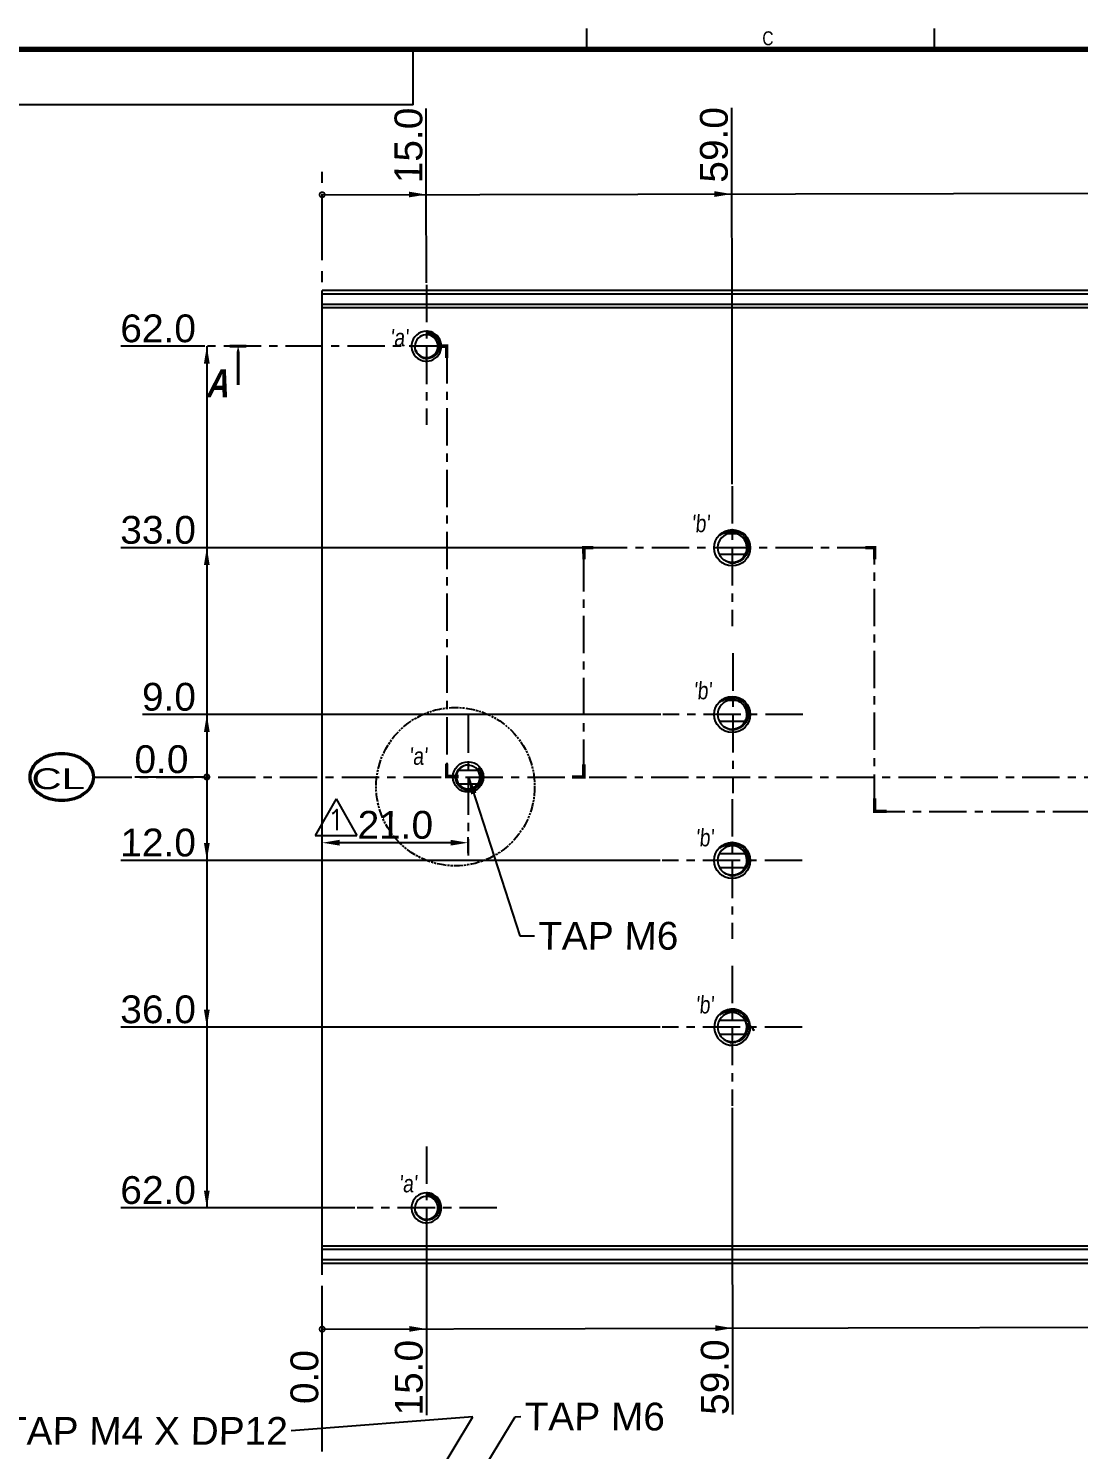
# Model space of a CAD drawing. Extents: x -425 to 6552, y -3049 to 3105.
# Drawn here: x 350.4 to 501.5, y -2845.7 to -2641.1 of the extents above; entities that cross this region are included whole.
import ezdxf
from ezdxf.enums import TextEntityAlignment as Align

# ---------------------------------------------------------------- set-up
doc = ezdxf.new("R2010")
doc.units = 0
doc.header["$PDMODE"] = 3
doc.header["$PDSIZE"] = 1.5
for name, pattern in [('CENTER', [17.8, 10.75, -2.35, 2.35, -2.35]), ('CENTER2', [28.575, 19.05, -3.175, 3.175, -3.175]), ('PHANTOM', [0.8, 0.45, -0.05, 0.1, -0.05, 0.1, -0.05])]:
    doc.linetypes.add(name, pattern=pattern)
doc.layers.get('0').update_dxf_attribs({"linetype": 'CONTINUOUS'})
doc.layers.get('DEFPOINTS').update_dxf_attribs({"linetype": 'CONTINUOUS'})
for name, color, linetype in [('3', 112, 'CENTER'), ('CV', 6, 'CONTINUOUS'), ('DIM', 1, 'CONTINUOUS')]:
    doc.layers.add(name, color=color, linetype=linetype)
doc.styles.add('A', font='GOTHIC.TTF')
doc.styles.add('N', font='arialbi.ttf', dxfattribs={"width": 0.8, "oblique": 5})
doc.styles.add('OMI-1', font='arial.ttf', dxfattribs={"oblique": 1})
doc.styles.add('SIM', font='simplex')
doc.styles.get("Standard").update_dxf_attribs({"font": 'gulim.ttc', "width": 0.8, "height": 2})
doc.dimstyles.new('1', dxfattribs={"dimtxt": 4, "dimasz": 2.5, "dimexe": 0.8, "dimexo": 0.3, "dimgap": 0.5, "dimtad": 1, "dimtoh": 1, "dimdec": 1, "dimzin": 0, "dimtxsty": 'OMI-1', "dimcen": 0, "dimclrd": 256, "dimclre": 256, "dimclrt": 256, "dimazin": 3, "dimtfac": 0.8, "dimtdec": 1, "dimtix": 1, "dimtmove": 0, "dimatfit": 3, "dimtolj": 1, "dimtzin": 0})

# ---------------------------------------------------------------- blocks, each defined once
blk = doc.blocks.new('*D8767')
at = {"layer": 'DEFPOINTS', "color": 0}
for p in [(373.81, -2748.87), (376.07, -2748.87), (392.68, -2748.87)]:
    blk.add_point(p, dxfattribs=at)
at = {"layer": 'DIM'}
blk.add_line((375.77, -2748.87), (365.74, -2748.87), dxfattribs=at)
at = {"layer": 'DIM', "insert": (369.52, -2746.33), "char_height": 4, "attachment_point": 5, "style": 'OMI-1'}
blk.add_mtext('\\A1;0.0', dxfattribs=at)
blk = doc.blocks.new('*D8768')
at = {"layer": 'DEFPOINTS', "color": 0}
for p in [(392.68, -2763.8), (392.68, -2839.54), (392.68, -2839.54)]:
    blk.add_point(p, dxfattribs=at)
at = {"layer": 'DIM'}
blk.add_line((392.68, -2839.84), (392.68, -2831.47), dxfattribs=at)
at = {"layer": 'DIM', "insert": (390.14, -2835.26), "char_height": 4, "attachment_point": 5, "rotation": 90, "style": 'OMI-1'}
blk.add_mtext('\\A1;0.0', dxfattribs=at)
blk = doc.blocks.new('*D8771')
at = {"layer": 'DEFPOINTS', "color": 0}
for p in [(374.88, -2686.87), (376.08, -2686.87), (392.68, -2748.87)]:
    blk.add_point(p, dxfattribs=at)
at = {"layer": 'DIM'}
blk.add_line((375.78, -2686.87), (363.7, -2686.87), dxfattribs=at)
at = {"layer": 'DIM', "insert": (369.04, -2684.33), "char_height": 4, "attachment_point": 5, "style": 'OMI-1'}
blk.add_mtext('\\A1;62.0', dxfattribs=at)
blk = doc.blocks.new('*D8772')
at = {"layer": 'DEFPOINTS', "color": 0}
for p in [(374.88, -2715.87), (433.58, -2715.87), (392.68, -2748.87)]:
    blk.add_point(p, dxfattribs=at)
at = {"layer": 'DIM'}
blk.add_line((433.28, -2715.87), (363.7, -2715.87), dxfattribs=at)
at = {"layer": 'DIM', "insert": (369.04, -2713.33), "char_height": 4, "attachment_point": 5, "style": 'OMI-1'}
blk.add_mtext('\\A1;33.0', dxfattribs=at)
blk = doc.blocks.new('*D8773')
at = {"layer": 'DEFPOINTS', "color": 0}
for p in [(374.88, -2739.89), (441.7, -2739.89), (392.68, -2748.87)]:
    blk.add_point(p, dxfattribs=at)
at = {"layer": 'DIM'}
blk.add_line((441.4, -2739.89), (366.8, -2739.89), dxfattribs=at)
at = {"layer": 'DIM', "insert": (370.59, -2737.35), "char_height": 4, "attachment_point": 5, "style": 'OMI-1'}
blk.add_mtext('\\A1;9.0', dxfattribs=at)
blk = doc.blocks.new('*D8774')
at = {"layer": 'DEFPOINTS', "color": 0}
for p in [(392.68, -2748.87), (374.88, -2760.87), (441.62, -2760.87)]:
    blk.add_point(p, dxfattribs=at)
at = {"layer": 'DIM'}
blk.add_line((441.32, -2760.87), (363.7, -2760.87), dxfattribs=at)
at = {"layer": 'DIM', "insert": (369.04, -2758.33), "char_height": 4, "attachment_point": 5, "style": 'OMI-1'}
blk.add_mtext('\\A1;12.0', dxfattribs=at)
blk = doc.blocks.new('*D8775')
at = {"layer": 'DEFPOINTS', "color": 0}
for p in [(392.68, -2748.87), (374.88, -2784.87), (441.62, -2784.87)]:
    blk.add_point(p, dxfattribs=at)
at = {"layer": 'DIM'}
blk.add_line((441.32, -2784.87), (363.7, -2784.87), dxfattribs=at)
at = {"layer": 'DIM', "insert": (369.04, -2782.33), "char_height": 4, "attachment_point": 5, "style": 'OMI-1'}
blk.add_mtext('\\A1;36.0', dxfattribs=at)
blk = doc.blocks.new('*D8776')
at = {"layer": 'DEFPOINTS', "color": 0}
for p in [(392.68, -2748.87), (374.88, -2810.89), (397.69, -2810.89)]:
    blk.add_point(p, dxfattribs=at)
at = {"layer": 'DIM'}
blk.add_line((397.39, -2810.89), (363.7, -2810.89), dxfattribs=at)
at = {"layer": 'DIM', "insert": (369.04, -2808.34), "char_height": 4, "attachment_point": 5, "style": 'OMI-1'}
blk.add_mtext('\\A1;62.0', dxfattribs=at)
blk = doc.blocks.new('*D8777')
at = {"layer": 'DEFPOINTS', "color": 0}
for p in [(407.65, -2663.85), (407.68, -2678.05), (392.68, -2748.87)]:
    blk.add_point(p, dxfattribs=at)
at = {"layer": 'DIM'}
for p, q in [((407.65, -2668.85), (407.65, -2652.67)), ((407.68, -2673.05), (407.65, -2668.85)), ((407.68, -2677.75), (407.68, -2673.05))]:
    blk.add_line(p, q, dxfattribs=at)
at = {"layer": 'DIM', "insert": (405.11, -2658.01), "char_height": 4, "attachment_point": 5, "rotation": 90, "style": 'OMI-1'}
blk.add_mtext('\\A1;15.0', dxfattribs=at)
blk = doc.blocks.new('*D8778')
at = {"layer": 'DEFPOINTS', "color": 0}
for p in [(451.6, -2663.77), (451.68, -2707.03), (392.68, -2748.87)]:
    blk.add_point(p, dxfattribs=at)
at = {"layer": 'DIM'}
for p, q in [((451.6, -2668.77), (451.6, -2652.59)), ((451.68, -2673.77), (451.6, -2668.77)), ((451.68, -2706.73), (451.68, -2673.77))]:
    blk.add_line(p, q, dxfattribs=at)
at = {"layer": 'DIM', "insert": (449.06, -2657.93), "char_height": 4, "attachment_point": 5, "rotation": 90, "style": 'OMI-1'}
blk.add_mtext('\\A1;59.0', dxfattribs=at)
blk = doc.blocks.new('*D8779')
at = {"layer": 'DEFPOINTS', "color": 0}
for p in [(597.72, -2663.52), (597.68, -2678.06), (392.68, -2748.87)]:
    blk.add_point(p, dxfattribs=at)
at = {"layer": 'DIM'}
for p, q in [((597.72, -2668.52), (597.72, -2649.23)), ((597.68, -2673.06), (597.72, -2668.52)), ((597.68, -2677.76), (597.68, -2673.06))]:
    blk.add_line(p, q, dxfattribs=at)
at = {"layer": 'DIM', "insert": (595.18, -2656.13), "char_height": 4, "attachment_point": 5, "rotation": 90, "style": 'OMI-1'}
blk.add_mtext('\\A1;205.0', dxfattribs=at)
blk = doc.blocks.new('*D8780')
at = {"layer": 'DEFPOINTS', "color": 0}
for p in [(612.65, -2663.5), (612.68, -2678.87), (392.68, -2748.87)]:
    blk.add_point(p, dxfattribs=at)
at = {"layer": 'DIM'}
for p, q in [((612.65, -2668.5), (612.65, -2649.21)), ((612.68, -2673.5), (612.65, -2668.5)), ((612.68, -2678.57), (612.68, -2673.5))]:
    blk.add_line(p, q, dxfattribs=at)
at = {"layer": 'DIM', "insert": (610.11, -2656.1), "char_height": 4, "attachment_point": 5, "rotation": 90, "style": 'OMI-1'}
blk.add_mtext('\\A1;220.0', dxfattribs=at)
blk = doc.blocks.new('*D8781')
at = {"layer": 'DEFPOINTS', "color": 0}
for p in [(607.81, -2686.89), (639.25, -2686.89), (392.68, -2748.87)]:
    blk.add_point(p, dxfattribs=at)
at = {"layer": 'DIM'}
blk.add_line((608.11, -2686.89), (650.43, -2686.89), dxfattribs=at)
at = {"layer": 'DIM', "insert": (645.09, -2684.34), "char_height": 4, "attachment_point": 5, "style": 'OMI-1'}
blk.add_mtext('\\A1;62.0', dxfattribs=at)
blk = doc.blocks.new('*D8782')
at = {"layer": 'DEFPOINTS', "color": 0}
for p in [(607.81, -2718.89), (639.25, -2718.89), (392.68, -2748.87)]:
    blk.add_point(p, dxfattribs=at)
at = {"layer": 'DIM'}
blk.add_line((608.11, -2718.89), (650.43, -2718.89), dxfattribs=at)
at = {"layer": 'DIM', "insert": (645.09, -2716.34), "char_height": 4, "attachment_point": 5, "style": 'OMI-1'}
blk.add_mtext('\\A1;30.0', dxfattribs=at)
blk = doc.blocks.new('*D8783')
at = {"layer": 'DEFPOINTS', "color": 0}
for p in [(392.68, -2748.87), (604.74, -2753.87), (639.25, -2761.92)]:
    blk.add_point(p, dxfattribs=at)
at = {"layer": 'DIM'}
for p, q in [((605.04, -2753.87), (629.25, -2753.87)), ((629.25, -2753.87), (634.25, -2761.92)), ((634.25, -2761.92), (647.32, -2761.92))]:
    blk.add_line(p, q, dxfattribs=at)
at = {"layer": 'DIM', "insert": (643.53, -2759.38), "char_height": 4, "attachment_point": 5, "style": 'OMI-1'}
blk.add_mtext('\\A1;5.0', dxfattribs=at)
blk = doc.blocks.new('*D8784')
at = {"layer": 'DEFPOINTS', "color": 0}
for p in [(392.68, -2748.87), (604.66, -2791.87), (639.25, -2791.87)]:
    blk.add_point(p, dxfattribs=at)
at = {"layer": 'DIM'}
blk.add_line((604.96, -2791.87), (650.43, -2791.87), dxfattribs=at)
at = {"layer": 'DIM', "insert": (645.09, -2789.33), "char_height": 4, "attachment_point": 5, "style": 'OMI-1'}
blk.add_mtext('\\A1;43.0', dxfattribs=at)
blk = doc.blocks.new('*D8785')
at = {"layer": 'DEFPOINTS', "color": 0}
for p in [(392.68, -2748.87), (607.74, -2810.87), (639.25, -2810.87)]:
    blk.add_point(p, dxfattribs=at)
at = {"layer": 'DIM'}
blk.add_line((608.04, -2810.87), (650.43, -2810.87), dxfattribs=at)
at = {"layer": 'DIM', "insert": (645.09, -2808.33), "char_height": 4, "attachment_point": 5, "style": 'OMI-1'}
blk.add_mtext('\\A1;62.0', dxfattribs=at)
blk = doc.blocks.new('*D8786')
at = {"layer": 'DEFPOINTS', "color": 0}
for p in [(392.68, -2741.12), (407.68, -2814.41), (407.7, -2829.51)]:
    blk.add_point(p, dxfattribs=at)
at = {"layer": 'DIM'}
for p, q in [((407.68, -2814.71), (407.68, -2819.51)), ((407.68, -2819.51), (407.7, -2824.51)), ((407.7, -2824.51), (407.7, -2840.69))]:
    blk.add_line(p, q, dxfattribs=at)
at = {"layer": 'DIM', "insert": (405.16, -2835.35), "char_height": 4, "attachment_point": 5, "rotation": 90, "style": 'OMI-1'}
blk.add_mtext('\\A1;15.0', dxfattribs=at)
blk = doc.blocks.new('*D8787')
at = {"layer": 'DEFPOINTS', "color": 0}
for p in [(392.68, -2748.87), (451.68, -2796.17), (451.74, -2829.43)]:
    blk.add_point(p, dxfattribs=at)
at = {"layer": 'DIM'}
for p, q in [((451.68, -2796.47), (451.68, -2819.43)), ((451.68, -2819.43), (451.74, -2824.43)), ((451.74, -2824.43), (451.74, -2840.61))]:
    blk.add_line(p, q, dxfattribs=at)
at = {"layer": 'DIM', "insert": (449.19, -2835.27), "char_height": 4, "attachment_point": 5, "rotation": 90, "style": 'OMI-1'}
blk.add_mtext('\\A1;59.0', dxfattribs=at)
blk = doc.blocks.new('*D8788')
at = {"layer": 'DEFPOINTS', "color": 0}
for p in [(392.68, -2748.87), (514.68, -2803.17), (514.72, -2829.32)]:
    blk.add_point(p, dxfattribs=at)
at = {"layer": 'DIM'}
for p, q in [((514.68, -2803.47), (514.68, -2819.32)), ((514.68, -2819.32), (514.72, -2824.32)), ((514.72, -2824.32), (514.72, -2843.61))]:
    blk.add_line(p, q, dxfattribs=at)
at = {"layer": 'DIM', "insert": (512.18, -2836.72), "char_height": 4, "attachment_point": 5, "rotation": 90, "style": 'OMI-1'}
blk.add_mtext('\\A1;122.0', dxfattribs=at)
blk = doc.blocks.new('*D8789')
at = {"layer": 'DEFPOINTS', "color": 0}
for p in [(392.68, -2748.87), (597.68, -2822.17), (597.69, -2829.18)]:
    blk.add_point(p, dxfattribs=at)
at = {"layer": 'DIM'}
for p, q in [((597.68, -2822.47), (597.68, -2827.17)), ((597.68, -2827.17), (597.69, -2824.18)), ((597.69, -2824.18), (597.69, -2843.47))]:
    blk.add_line(p, q, dxfattribs=at)
at = {"layer": 'DIM', "insert": (595.15, -2836.57), "char_height": 4, "attachment_point": 5, "rotation": 90, "style": 'OMI-1'}
blk.add_mtext('\\A1;205.0', dxfattribs=at)
blk = doc.blocks.new('*D8790')
at = {"layer": 'DEFPOINTS', "color": 0}
for p in [(392.68, -2748.87), (594.68, -2803.17), (586.27, -2829.2)]:
    blk.add_point(p, dxfattribs=at)
at = {"layer": 'DIM'}
for p, q in [((594.68, -2803.47), (594.68, -2819.2)), ((594.68, -2819.2), (586.27, -2824.2)), ((586.27, -2824.2), (586.27, -2843.49))]:
    blk.add_line(p, q, dxfattribs=at)
at = {"layer": 'DIM', "insert": (583.72, -2836.59), "char_height": 4, "attachment_point": 5, "rotation": 90, "style": 'OMI-1'}
blk.add_mtext('\\A1;202.0', dxfattribs=at)
blk = doc.blocks.new('*D8834')
at = {"layer": 'DEFPOINTS', "color": 0}
for p in [(392.68, -2758.33), (392.68, -2758.49), (413.66, -2760.15)]:
    blk.add_point(p, dxfattribs=at)
at = {"layer": 'DIM'}
for p, q in [((392.68, -2758.19), (392.68, -2757.53)), ((411.16, -2758.33), (395.18, -2758.33)), ((413.66, -2759.85), (413.66, -2757.53))]:
    blk.add_line(p, q, dxfattribs=at)
for points in [[(395.18, -2757.91), (395.18, -2758.74), (392.68, -2758.33)], [(411.16, -2758.74), (411.16, -2757.91), (413.66, -2758.33)]]:
    blk.add_solid(points, dxfattribs=at)
at = {"layer": 'DIM', "insert": (403.17, -2755.78), "char_height": 4, "attachment_point": 5, "style": 'OMI-1'}
blk.add_mtext('\\A1;21.0', dxfattribs=at)

msp = doc.modelspace()

# ---------------------------------------------------------------- linework, layer by layer
for p, q in [((430.76, -2644.14), (430.76, -2641.14)), ((480.76, -2644.14), (480.76, -2641.14)), ((405.76, -2652.14), (405.76, -2644.14)), ((405.76, -2652.14), (330.76, -2652.14)), ((394.67, -2752.03), (391.67, -2757.28)), ((394.67, -2752.03), (397.67, -2757.28)), ((391.67, -2757.28), (397.67, -2757.28))]:
    msp.add_line(p, q)
at = {"color": 7, "linetype": 'CONTINUOUS'}
for p, q in [((392.68, -2818.87), (392.68, -2678.87)), ((612.68, -2678.87), (392.68, -2678.87)), ((612.68, -2679.37), (392.68, -2679.37)), ((612.68, -2680.87), (392.68, -2680.87)), ((612.68, -2681.37), (392.68, -2681.37)), ((452.28, -2713.87), (451.07, -2713.87)), ((453.52, -2716.87), (449.83, -2716.87)), ((452.28, -2737.87), (451.07, -2737.87)), ((453.52, -2740.87), (449.83, -2740.87)), ((412.33, -2747.87), (415.05, -2747.87)), ((412.3, -2749.87), (415.05, -2749.87)), ((449.83, -2759.87), (453.52, -2759.87)), ((449.83, -2761.87), (453.52, -2761.87)), ((449.83, -2783.87), (453.52, -2783.87)), ((453.98, -2784.38), (454, -2784.35)), ((454, -2784.35), (454.05, -2784.31)), ((449.83, -2785.87), (453.52, -2785.87)), ((612.68, -2816.37), (392.68, -2816.37)), ((612.68, -2816.87), (392.68, -2816.87)), ((612.68, -2818.37), (392.68, -2818.37)), ((612.68, -2818.87), (392.68, -2818.87))]:
    msp.add_line(p, q, dxfattribs=at)
at = {"const_width": 0.8}
msp.add_lwpolyline([(880.76, -2644.14), (330.76, -2644.14), (330.76, -3024.14), (880.76, -3024.14)], close=True, dxfattribs=at)
at = {"color": 7, "linetype": 'CONTINUOUS'}
for centre, radius in [((451.68, -2715.87), 2.6), ((451.68, -2739.87), 2.6), ((413.68, -2748.87), 2.2), ((451.68, -2760.87), 2.6)]:
    msp.add_circle(centre, radius, dxfattribs=at)
for centre, radius, start, end in [((407.68, -2686.87), 2.15, 89.9989, 256.5554), ((407.68, -2686.87), 1.65, 200.2103, 178.9341), ((407.68, -2686.89), 2.17, 72.0327, 89.935), ((407.68, -2686.87), 2.15, 288.0275, 71.9677), ((407.75, -2686.89), 1.75, 249.7282, 267.6943), ((407.68, -2686.86), 2.16, 256.5723, 287.9625), ((451.68, -2715.87), 2.1, 236.0938, 211.077), ((451.6, -2715.87), 2.44, 75.0696, 88.06), ((451.61, -2715.83), 2.39, 42.2052, 75.1221), ((451.76, -2715.87), 2.19, 254.885, 261.3387), ((451.76, -2715.89), 2.17, 261.331, 267.8673), ((451.76, -2715.85), 2.2, 267.949, 281.4314), ((451.68, -2739.87), 2.1, 236.0938, 211.077), ((451.6, -2739.87), 2.44, 75.0696, 88.06), ((451.61, -2739.83), 2.39, 42.2052, 75.1221), ((451.76, -2739.87), 2.19, 254.885, 261.3387), ((451.76, -2739.89), 2.17, 261.331, 267.8673), ((451.76, -2739.85), 2.2, 267.949, 281.4314), ((413.68, -2748.87), 1.7, 83.3663, 61.3791), ((413.63, -2748.89), 1.74, 88.3886, 101.7969), ((413.73, -2748.87), 1.89, 248.9383, 287.4348), ((451.68, -2760.87), 2.1, 236.0938, 211.077), ((451.6, -2760.87), 2.44, 75.0696, 88.06), ((451.61, -2760.83), 2.39, 42.2052, 75.1221), ((451.76, -2760.87), 2.19, 254.885, 261.3387), ((451.76, -2760.89), 2.17, 261.331, 267.8673), ((451.76, -2760.85), 2.2, 267.949, 281.4314), ((451.68, -2784.87), 2.6, 4.6894, 1.973), ((451.68, -2784.87), 2.1, 234.9636, 211.077), ((451.61, -2784.84), 2.4, 45.3987, 76.884), ((451.61, -2784.82), 2.38, 26.4578, 45.2741), ((451.66, -2784.8), 2.33, 20.0573, 26.4162), ((518.02, -2847.53), 89.95, 135.3993, 135.5482), ((453.16, -2786.35), 1.92, 65.7166, 70.1521), ((453.17, -2786.33), 1.9, 67.9823, 70.1504), ((450.99, -2783.32), 2.94, 346.6219, 347.4077), ((451.97, -2786.07), 2.8, 46.4565, 47.7835), ((451.85, -2785.61), 2.6, 24.3474, 39.3735), ((451.66, -2784.79), 2.33, 351.8023, 358.0942), ((451.69, -2784.79), 2.3, 358.0875, 4.4512), ((453.17, -2786.35), 1.92, 31.5004, 64.8595), ((451.87, -2785.59), 2.57, 21.2698, 24.3369), ((453.01, -2786.21), 2, 42.2665, 50.6926), ((453.18, -2786.35), 1.9, 29.2452, 31.4979), ((451.74, -2784.93), 2.12, 208.9483, 242.3949), ((451.76, -2784.89), 2.17, 242.4348, 259.0724), ((453.16, -2786.36), 1.93, 197.6683, 199.999), ((453.14, -2786.37), 1.91, 199.8508, 202.625), ((451.77, -2784.84), 2.22, 259.1526, 260.6095), ((453, -2786.42), 1.76, 199.8567, 201.9503), ((453.16, -2786.36), 1.92, 202.6231, 204.2882), ((451.76, -2784.88), 2.18, 260.612, 274.3566), ((451.76, -2784.84), 2.22, 274.3501, 280.752), ((407.68, -2810.87), 2.15, 89.9989, 256.5554), ((407.68, -2810.87), 1.65, 200.2103, 178.9341), ((407.68, -2810.89), 2.17, 72.0327, 89.935), ((407.68, -2810.87), 2.15, 288.0275, 71.9677), ((407.75, -2810.89), 1.75, 249.7282, 267.6943), ((407.68, -2810.86), 2.16, 256.5723, 287.9625)]:
    msp.add_arc(centre, radius, start, end, dxfattribs=at)
for points, knots in [([(407.68, -2684.81), (407.81, -2684.81), (408.07, -2684.89), (408.42, -2685.07), (408.77, -2685.25), (408.97, -2685.43), (409.06, -2685.52)], [0, 0, 0, 0, 0.246732, 0.499189, 0.750482, 1, 1, 1, 1]), ([(408.33, -2685.15), (408.29, -2685.13), (408.13, -2685.05), (407.98, -2684.96), (407.86, -2684.91)], [0, 0, 0, 0, 0.254935, 1, 1, 1, 1]), ([(409.15, -2686.13), (409.12, -2686.03), (409.03, -2685.83), (408.85, -2685.55), (408.61, -2685.32), (408.43, -2685.21), (408.33, -2685.15)], [0, 0, 0, 0, 0.249411, 0.499856, 0.74968, 1, 1, 1, 1]), ([(407.14, -2688.53), (406.97, -2688.47), (406.65, -2688.29), (406.28, -2687.88), (406.05, -2687.39), (406.02, -2687.02), (406.03, -2686.84)], [0, 0, 0, 0, 0.250066, 0.500087, 0.750036, 1, 1, 1, 1]), ([(409.55, -2686.71), (409.56, -2686.91), (409.52, -2687.31), (409.27, -2687.85), (408.85, -2688.29), (408.5, -2688.48), (408.31, -2688.55)], [0, 0, 0, 0, 0.250072, 0.500005, 0.749969, 1, 1, 1, 1]), ([(409.06, -2685.52), (409.21, -2685.69), (409.44, -2686.06), (409.54, -2686.49), (409.55, -2686.71)], [0, 0, 0, 0, 0.501124, 1, 1, 1, 1]), ([(449.91, -2714.11), (450.14, -2713.89), (450.7, -2713.53), (451.36, -2713.43), (451.68, -2713.44)], [0, 0, 0, 0, 0.500073, 1, 1, 1, 1]), ([(449.91, -2714.11), (450.08, -2713.97), (450.47, -2713.74), (450.91, -2713.63), (451.13, -2713.6)], [0, 0, 0, 0, 0.499971, 1, 1, 1, 1]), ([(451.13, -2713.6), (451.33, -2713.58), (451.76, -2713.59), (452.17, -2713.72), (452.35, -2713.81)], [0, 0, 0, 0, 0.499881, 1, 1, 1, 1]), ([(453.38, -2714.22), (453.65, -2714.52), (454.04, -2715.26), (453.99, -2716.5), (453.33, -2717.55), (452.58, -2717.94), (452.19, -2718.01)], [0, 0, 0, 0, 0.250102, 0.50012, 0.750061, 1, 1, 1, 1]), ([(451.19, -2717.98), (450.92, -2717.91), (450.39, -2717.65), (450.02, -2717.21), (449.88, -2716.96)], [0, 0, 0, 0, 0.500105, 1, 1, 1, 1]), ([(449.91, -2738.11), (450.14, -2737.89), (450.7, -2737.53), (451.36, -2737.43), (451.68, -2737.44)], [0, 0, 0, 0, 0.500073, 1, 1, 1, 1]), ([(449.91, -2738.11), (450.08, -2737.97), (450.47, -2737.74), (450.91, -2737.63), (451.13, -2737.6)], [0, 0, 0, 0, 0.499971, 1, 1, 1, 1]), ([(451.13, -2737.6), (451.33, -2737.58), (451.76, -2737.59), (452.17, -2737.72), (452.35, -2737.81)], [0, 0, 0, 0, 0.499881, 1, 1, 1, 1]), ([(453.38, -2738.22), (453.65, -2738.52), (454.04, -2739.26), (453.99, -2740.5), (453.33, -2741.55), (452.58, -2741.94), (452.19, -2742.01)], [0, 0, 0, 0, 0.250102, 0.50012, 0.750061, 1, 1, 1, 1]), ([(451.19, -2741.98), (450.92, -2741.91), (450.39, -2741.65), (450.02, -2741.21), (449.88, -2740.96)], [0, 0, 0, 0, 0.500105, 1, 1, 1, 1]), ([(412.02, -2749.63), (411.92, -2749.4), (411.82, -2748.91), (411.93, -2748.42), (412.03, -2748.2)], [0, 0, 0, 0, 0.499993, 1, 1, 1, 1]), ([(412.03, -2748.2), (412.14, -2747.94), (412.49, -2747.49), (413, -2747.24), (413.27, -2747.18)], [0, 0, 0, 0, 0.49993, 1, 1, 1, 1]), ([(414.79, -2750.16), (414.99, -2750.02), (415.34, -2749.65), (415.58, -2748.94), (415.53, -2748.18), (415.31, -2747.73), (415.16, -2747.53)], [0, 0, 0, 0, 0.249691, 0.499563, 0.749669, 1, 1, 1, 1]), ([(415.16, -2747.53), (415.42, -2747.83), (415.75, -2748.59), (415.59, -2749.4), (415.41, -2749.75)], [0, 0, 0, 0, 0.500125, 1, 1, 1, 1]), ([(413.05, -2750.63), (412.82, -2750.54), (412.4, -2750.27), (412.11, -2749.85), (412.02, -2749.63)], [0, 0, 0, 0, 0.500035, 1, 1, 1, 1]), ([(415.41, -2749.75), (415.29, -2749.96), (414.97, -2750.35), (414.53, -2750.6), (414.3, -2750.67)], [0, 0, 0, 0, 0.500037, 1, 1, 1, 1]), ([(449.91, -2759.11), (450.14, -2758.89), (450.7, -2758.53), (451.36, -2758.43), (451.68, -2758.44)], [0, 0, 0, 0, 0.500073, 1, 1, 1, 1]), ([(449.91, -2759.11), (450.08, -2758.97), (450.47, -2758.74), (450.91, -2758.63), (451.13, -2758.6)], [0, 0, 0, 0, 0.499971, 1, 1, 1, 1]), ([(451.13, -2758.6), (451.33, -2758.58), (451.76, -2758.59), (452.17, -2758.72), (452.35, -2758.81)], [0, 0, 0, 0, 0.499881, 1, 1, 1, 1]), ([(453.38, -2759.22), (453.65, -2759.52), (454.04, -2760.26), (453.99, -2761.5), (453.33, -2762.55), (452.58, -2762.94), (452.19, -2763.01)], [0, 0, 0, 0, 0.250102, 0.50012, 0.750061, 1, 1, 1, 1]), ([(451.19, -2762.98), (450.92, -2762.91), (450.39, -2762.65), (450.02, -2762.21), (449.88, -2761.96)], [0, 0, 0, 0, 0.500105, 1, 1, 1, 1]), ([(452.15, -2782.5), (451.76, -2782.41), (450.93, -2782.42), (450.2, -2782.83), (449.91, -2783.11)], [0, 0, 0, 0, 0.499868, 1, 1, 1, 1]), ([(449.91, -2783.11), (450.08, -2782.97), (450.47, -2782.74), (450.91, -2782.63), (451.13, -2782.6)], [0, 0, 0, 0, 0.499971, 1, 1, 1, 1]), ([(451.13, -2782.6), (451.41, -2782.57), (452.01, -2782.62), (452.54, -2782.89), (452.76, -2783.07)], [0, 0, 0, 0, 0.500272, 1, 1, 1, 1]), ([(453.97, -2785.12), (453.93, -2785.35), (453.8, -2785.8), (453.4, -2786.38), (452.84, -2786.82), (452.4, -2786.98), (452.17, -2787.02)], [0, 0, 0, 0, 0.250113, 0.500002, 0.749901, 1, 1, 1, 1]), ([(407.68, -2808.81), (407.81, -2808.81), (408.07, -2808.89), (408.42, -2809.07), (408.77, -2809.25), (408.97, -2809.43), (409.06, -2809.52)], [0, 0, 0, 0, 0.246732, 0.499189, 0.750482, 1, 1, 1, 1]), ([(408.33, -2809.15), (408.29, -2809.13), (408.13, -2809.05), (407.98, -2808.96), (407.86, -2808.91)], [0, 0, 0, 0, 0.254935, 1, 1, 1, 1]), ([(409.15, -2810.13), (409.12, -2810.03), (409.03, -2809.83), (408.85, -2809.55), (408.61, -2809.32), (408.43, -2809.21), (408.33, -2809.15)], [0, 0, 0, 0, 0.249411, 0.499856, 0.74968, 1, 1, 1, 1]), ([(409.06, -2809.52), (409.21, -2809.69), (409.44, -2810.06), (409.54, -2810.49), (409.55, -2810.71)], [0, 0, 0, 0, 0.501124, 1, 1, 1, 1]), ([(407.14, -2812.53), (406.97, -2812.47), (406.65, -2812.29), (406.28, -2811.88), (406.05, -2811.39), (406.02, -2811.02), (406.03, -2810.84)], [0, 0, 0, 0, 0.250066, 0.500087, 0.750036, 1, 1, 1, 1]), ([(409.55, -2810.71), (409.56, -2810.91), (409.52, -2811.31), (409.27, -2811.85), (408.85, -2812.29), (408.5, -2812.48), (408.31, -2812.55)], [0, 0, 0, 0, 0.250072, 0.500005, 0.749969, 1, 1, 1, 1])]:
    msp.add_open_spline(points, degree=3, knots=knots, dxfattribs=at)
for points in [[(407.86, -2684.91), (407.8, -2684.88), (407.74, -2684.85), (407.68, -2684.83)], [(408.31, -2688.55), (408.11, -2688.61), (407.89, -2688.64), (407.68, -2688.64)], [(452.35, -2713.81), (452.5, -2713.89), (452.64, -2713.97), (452.76, -2714.07)], [(452.35, -2737.81), (452.5, -2737.89), (452.64, -2737.97), (452.76, -2738.07)], [(413.68, -2747.15), (413.96, -2747.16), (414.25, -2747.24), (414.49, -2747.38)], [(452.35, -2758.81), (452.5, -2758.89), (452.64, -2758.97), (452.76, -2759.07)], [(454.48, -2784.86), (454.61, -2785.01), (454.72, -2785.17), (454.81, -2785.35)], [(407.86, -2808.91), (407.8, -2808.88), (407.74, -2808.85), (407.68, -2808.83)], [(408.31, -2812.55), (408.11, -2812.61), (407.89, -2812.64), (407.68, -2812.64)]]:
    msp.add_open_spline(points, degree=3, dxfattribs=at)
at = {"layer": '3', "linetype": 'CENTER2', "ltscale": 0.5}
msp.add_line((392.68, -2974.51), (392.68, -2660.97), dxfattribs=at)
at = {"layer": '3', "linetype": 'CENTER', "ltscale": 0.5}
for p, q in [((407.68, -2678.05), (407.68, -2698.17)), ((410.59, -2686.87), (365.6, -2686.87)), ((410.59, -2686.87), (410.59, -2748.87)), ((451.68, -2707.03), (451.68, -2727.15)), ((472.17, -2715.87), (430.33, -2715.87)), ((430.33, -2748.87), (430.33, -2715.87)), ((472.17, -2753.87), (472.17, -2715.87)), ((451.76, -2731.07), (451.76, -2751.19)), ((413.66, -2740.03), (413.66, -2760.15)), ((461.82, -2739.89), (441.7, -2739.89)), ((359.9, -2748.87), (658.63, -2748.87)), ((451.68, -2752.05), (451.68, -2772.17)), ((556.59, -2753.87), (472.17, -2753.87)), ((461.74, -2760.87), (441.62, -2760.87)), ((451.68, -2776.05), (451.68, -2796.17)), ((461.74, -2784.87), (441.62, -2784.87)), ((407.68, -2802.05), (407.68, -2822.17)), ((417.81, -2810.89), (397.69, -2810.89))]:
    msp.add_line(p, q, dxfattribs=at)
at = {"layer": 'CV', "color": 6}
for points, const_width in [([(381.78, -2686.87), (379.38, -2686.87)], 0.4), ([(409.25, -2686.87), (410.59, -2686.87), (410.59, -2688.56)], 0.5), ([(431.67, -2715.86), (430.33, -2715.87), (430.34, -2717.56)], 0.5), ([(470.83, -2715.87), (472.17, -2715.87), (472.17, -2717.56)], 0.5), ([(410.59, -2746.95), (410.59, -2748.8), (412.3, -2748.8)], 0.5), ([(430.33, -2747.03), (430.33, -2748.87), (428.61, -2748.87)], 0.5), ([(472.17, -2751.95), (472.17, -2753.8), (473.89, -2753.8)], 0.5)]:
    msp.add_lwpolyline(points, dxfattribs=dict(at, const_width=const_width))
msp.add_lwpolyline([(380.58, -2686.87, 0, 1.6, 0), (380.58, -2690.07, 0.4, 0.4, 0), (380.58, -2692.47, 0.4, 0.4, 0)], format="xyseb", dxfattribs=at)
for points in [[(355.2, -2745.42, 0.072798), (353.36, -2745.69, 0.083897), (351.9, -2746.41, 0.106547), (350.84, -2747.59, 0.130922), (350.5, -2748.87, 0.130922), (350.84, -2750.16, 0.106547), (351.9, -2751.33, 0.083897), (353.36, -2752.05, 0.072798), (355.2, -2752.32, 0.072798), (357.04, -2752.05, 0.083897), (358.5, -2751.33, 0.106547), (359.56, -2750.16, 0.130922), (359.9, -2748.87, 0.130922), (359.56, -2747.59, 0.106547), (358.5, -2746.41, 0.083897), (357.04, -2745.69, 0.072798)], [(355.2, -2745.62, 0.072798), (353.42, -2745.88, 0.083897), (352.02, -2746.58, 0.106547), (351.02, -2747.69, 0.130922), (350.7, -2748.87, 0.130922), (351.02, -2750.06, 0.106547), (352.02, -2751.17, 0.083897), (353.42, -2751.86, 0.072798), (355.2, -2752.12, 0.072798), (356.98, -2751.86, 0.083897), (358.38, -2751.17, 0.106547), (359.38, -2750.06, 0.130922), (359.7, -2748.87, 0.130922), (359.38, -2747.69, 0.106547), (358.38, -2746.58, 0.083897), (356.98, -2745.88, 0.072798)]]:
    msp.add_lwpolyline(points, format="xyb", close=True, dxfattribs=at)
at = {"layer": 'DIM'}
for p, q in [((392.68, -2665.07), (612.65, -2664.68)), ((376.08, -2686.87), (376.08, -2810.89)), ((392.68, -2828.33), (597.68, -2827.83))]:
    msp.add_line(p, q, dxfattribs=at)
at = {"layer": 'DIM', "const_width": 0.25}
for points in [[(392.3, -2665.07, 1), (393.05, -2665.07, 1)], [(375.7, -2748.87, 1), (376.45, -2748.87, 1)], [(392.3, -2828.33, 1), (393.05, -2828.33, 1)]]:
    msp.add_lwpolyline(points, format="xyb", close=True, dxfattribs=at)
at = {"layer": 'DIM', "color": 2, "linetype": 'PHANTOM', "ltscale": 3}
msp.add_circle((411.85, -2750.26), 11.4, dxfattribs=at)
at = {"layer": 'DIM'}
for points in [[(405.15, -2665.46), (405.15, -2664.63), (407.65, -2665.05)], [(449.1, -2665.39), (449.1, -2664.56), (451.6, -2664.97)], [(376.49, -2689.37), (375.66, -2689.37), (376.08, -2686.87)], [(376.49, -2718.37), (375.66, -2718.37), (376.08, -2715.87)], [(376.49, -2742.39), (375.66, -2742.39), (376.08, -2739.89)], [(375.66, -2758.37), (376.49, -2758.37), (376.08, -2760.87)], [(375.66, -2782.37), (376.49, -2782.37), (376.08, -2784.87)], [(375.66, -2808.39), (376.49, -2808.39), (376.08, -2810.89)], [(405.2, -2828.71), (405.2, -2827.88), (407.7, -2828.3)], [(449.24, -2828.61), (449.24, -2827.77), (451.74, -2828.19)]]:
    msp.add_solid(points, dxfattribs=at)

# ---------------------------------------------------------------- texts
at = {"width": 0.85}
msp.add_text('C', height=2, dxfattribs=at).set_placement((456.01, -2643.56))
at = {"style": 'SIM'}
msp.add_text('1', height=3, dxfattribs=at).set_placement((394.67, -2755.03), align=Align.MIDDLE)
at = {"layer": 'CV', "color": 6, "style": 'OMI-1', "oblique": 5, "width": 0.8}
for s, p in [("'a'", (403.76, -2685.64)), ("'b'", (447.11, -2712.34)), ("'b'", (447.4, -2736.39)), ("'a'", (406.48, -2745.88)), ("'b'", (447.69, -2757.55)), ("'b'", (447.69, -2781.6)), ("'a'", (405.02, -2807.41))]:
    msp.add_text(s, height=2.5, dxfattribs=at).set_placement(p, align=Align.MIDDLE)
at = {"layer": 'CV', "color": 6, "style": 'A', "width": 1.5}
msp.add_text('CL', height=3, dxfattribs=at).set_placement((350.85, -2750.62))
at = {"layer": 'CV', "color": 6, "insert": (377.7, -2692.21), "char_height": 4, "attachment_point": 5, "style": 'N'}
msp.add_mtext('A', dxfattribs=at)
at = {"layer": 'DIM', "char_height": 4, "style": 'OMI-1'}
for s, insert, attachment_point in [('TAP M6', (423.72, -2769.72), 1), ('TAP M6', (421.78, -2838.91), 1), ('6-TAP M4 X DP12', (387.7, -2840.98), 3)]:
    msp.add_mtext(s, dxfattribs=dict(at, insert=insert, attachment_point=attachment_point))

# ---------------------------------------------------------------- dimensions: what is measured, and where the dimension line sits
at = {"layer": 'DIM'}
for feature_location, offset, dtype, origin, picture, middle in [((612.68, -2678.87), (-0.03, 15.38), 1, (392.68, -2748.87), '*D8780', (610.11, -2656.1)), ((597.68, -2678.06), (0.05, 14.54), 1, (392.68, -2748.87), '*D8779', (595.18, -2656.13)), ((451.68, -2707.03), (-0.07, 43.26), 1, (392.68, -2748.87), '*D8778', (449.06, -2657.93)), ((407.68, -2678.05), (-0.02, 14.2), 1, (392.68, -2748.87), '*D8777', (405.11, -2658.01)), ((376.08, -2686.87), (-1.2, 0), 0, (392.68, -2748.87), '*D8771', (369.04, -2684.33)), ((607.81, -2686.89), (31.44, 0), 0, (392.68, -2748.87), '*D8781', (645.09, -2684.34)), ((433.58, -2715.87), (-58.7, 0), 0, (392.68, -2748.87), '*D8772', (369.04, -2713.33)), ((607.81, -2718.89), (31.44, 0), 0, (392.68, -2748.87), '*D8782', (645.09, -2716.34)), ((441.7, -2739.89), (-66.82, 0), 0, (392.68, -2748.87), '*D8773', (370.59, -2737.35)), ((407.68, -2814.41), (0.03, -15.09), 1, (392.68, -2741.12), '*D8786', (405.16, -2835.35)), ((376.07012715, -2748.87349943), (-2.26059544, 0), 0, (392.67801633, -2748.87349943), '*D8767', (369.5235423, -2746.33120748)), ((441.62, -2760.87), (-66.74, 0), 0, (392.68, -2748.87), '*D8774', (369.04, -2758.33)), ((441.62, -2784.87), (-66.74, 0), 0, (392.68, -2748.87), '*D8775', (369.04, -2782.33)), ((397.69, -2810.89), (-22.81, 0), 0, (392.68, -2748.87), '*D8776', (369.04, -2808.34)), ((604.74, -2753.87), (34.51, -8.05), 0, (392.68, -2748.87), '*D8783', (643.53, -2759.38)), ((604.66, -2791.87), (34.59, 0), 0, (392.68, -2748.87), '*D8784', (645.09, -2789.33)), ((607.74, -2810.87), (31.51, 0), 0, (392.68, -2748.87), '*D8785', (645.09, -2808.33)), ((451.68, -2796.17), (0.06, -33.26), 1, (392.68, -2748.87), '*D8787', (449.19, -2835.27)), ((514.68, -2803.17), (0.04, -26.15), 1, (392.68, -2748.87), '*D8788', (512.18, -2836.72)), ((597.68, -2822.17), (0.01, -7.01), 1, (392.68, -2748.87), '*D8789', (595.15, -2836.57)), ((594.68, -2803.17), (-8.41, -26.03), 1, (392.68, -2748.87), '*D8790', (583.72, -2836.59)), ((392.67801633, -2839.54180701), (0, 0), 1, (392.67801633, -2763.79660052), '*D8768', (390.13572438, -2835.2558176))]:
    dim = msp.add_ordinate_dim(feature_location=feature_location, offset=offset, dtype=dtype, origin=origin, dimstyle='1', dxfattribs=at)
    dim.commit()
    dim.dimension.update_dxf_attribs({"geometry": picture, "text_midpoint": middle})
dim = msp.add_linear_dim(base=(392.68, -2758.33), p1=(413.66, -2760.15), p2=(392.68, -2758.49), dimstyle='1', dxfattribs=at)
dim.commit()
dim.dimension.update_dxf_attribs({"geometry": '*D8834', "text_midpoint": (403.17, -2755.78)})

# ---------------------------------------------------------------- leaders
at = {"layer": 'DIM', "annotation_type": 0, "has_hookline": 1}
for points, hookline_direction, text_width in [([(413.73, -2748.87), (421.13, -2771.72), (423.22, -2771.72)], 0, 20), ([(407.75, -2851.88), (414.35, -2840.96), (388.2, -2842.98)], 1, 45.74), ([(413.8, -2851.88), (420.46, -2840.95), (421.28, -2840.91)], 0, 20)]:
    msp.add_leader(points, dimstyle='1', override={"dimgap": 0.5, "dimtad": 0}, dxfattribs=dict(at, hookline_direction=hookline_direction, text_width=text_width))

doc.saveas('drawing.dxf')
